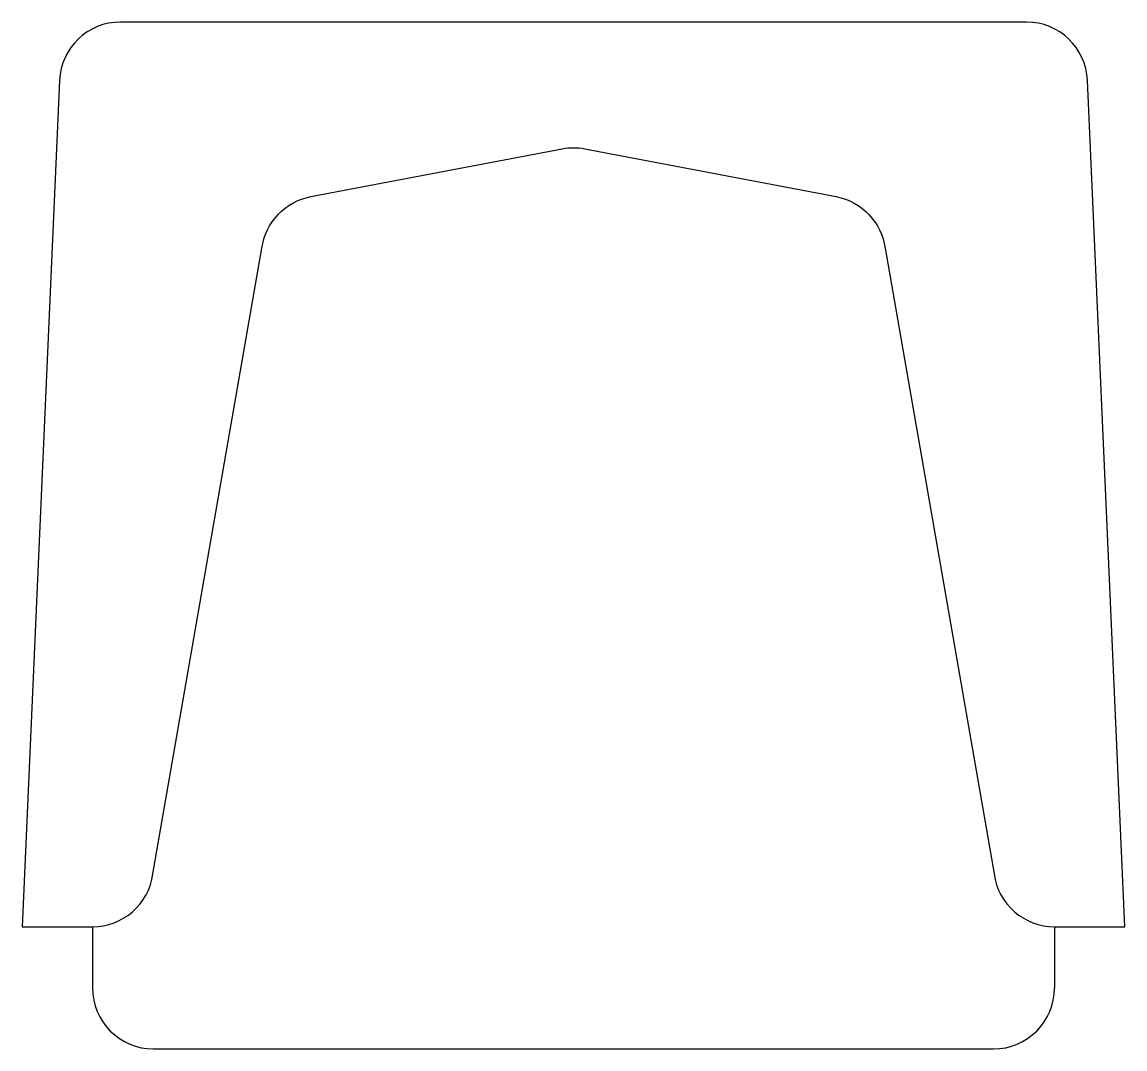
# Model space of a CAD drawing. Extents: x -0.001 to 0.901, y 0 to 0.84.
import ezdxf

# ---------------------------------------------------------------- set-up
doc = ezdxf.new("R2010")
doc.units = 0
doc.layers.get('0').update_dxf_attribs({"linetype": 'CONTINUOUS'})

msp = doc.modelspace()

# ---------------------------------------------------------------- linework, layer by layer
at = {"color": 0}
for p, q in [((0.05646, 0.1), (0.05646, 0.05)), ((0.84354, 0.1), (0.84354, 0.05)), ((0.10646, 0), (0.79354, 0))]:
    msp.add_line(p, q, dxfattribs=at)
msp.add_lwpolyline([(0.02952, 0.79221), (-0.00111, 0.1), (0.05646, 0.1, 0.374346), (0.10599, 0.14312), (0.19507, 0.65499, -0.321587), (0.23523, 0.69723), (0.44064, 0.73635, -0.09439), (0.45936, 0.73635), (0.66477, 0.69723, -0.321587), (0.70493, 0.65499), (0.79401, 0.14312, 0.374346), (0.84354, 0.1), (0.90111, 0.1), (0.87048, 0.79221, 0.401321), (0.82053, 0.84), (0.07947, 0.84, 0.401321)], format="xyb", close=True, dxfattribs=at)
for centre, start, end in [((0.10646, 0.05), 180, 270), ((0.79354, 0.05), 270, 0)]:
    msp.add_arc(centre, 0.05, start, end, dxfattribs=at)

doc.saveas('drawing.dxf')
